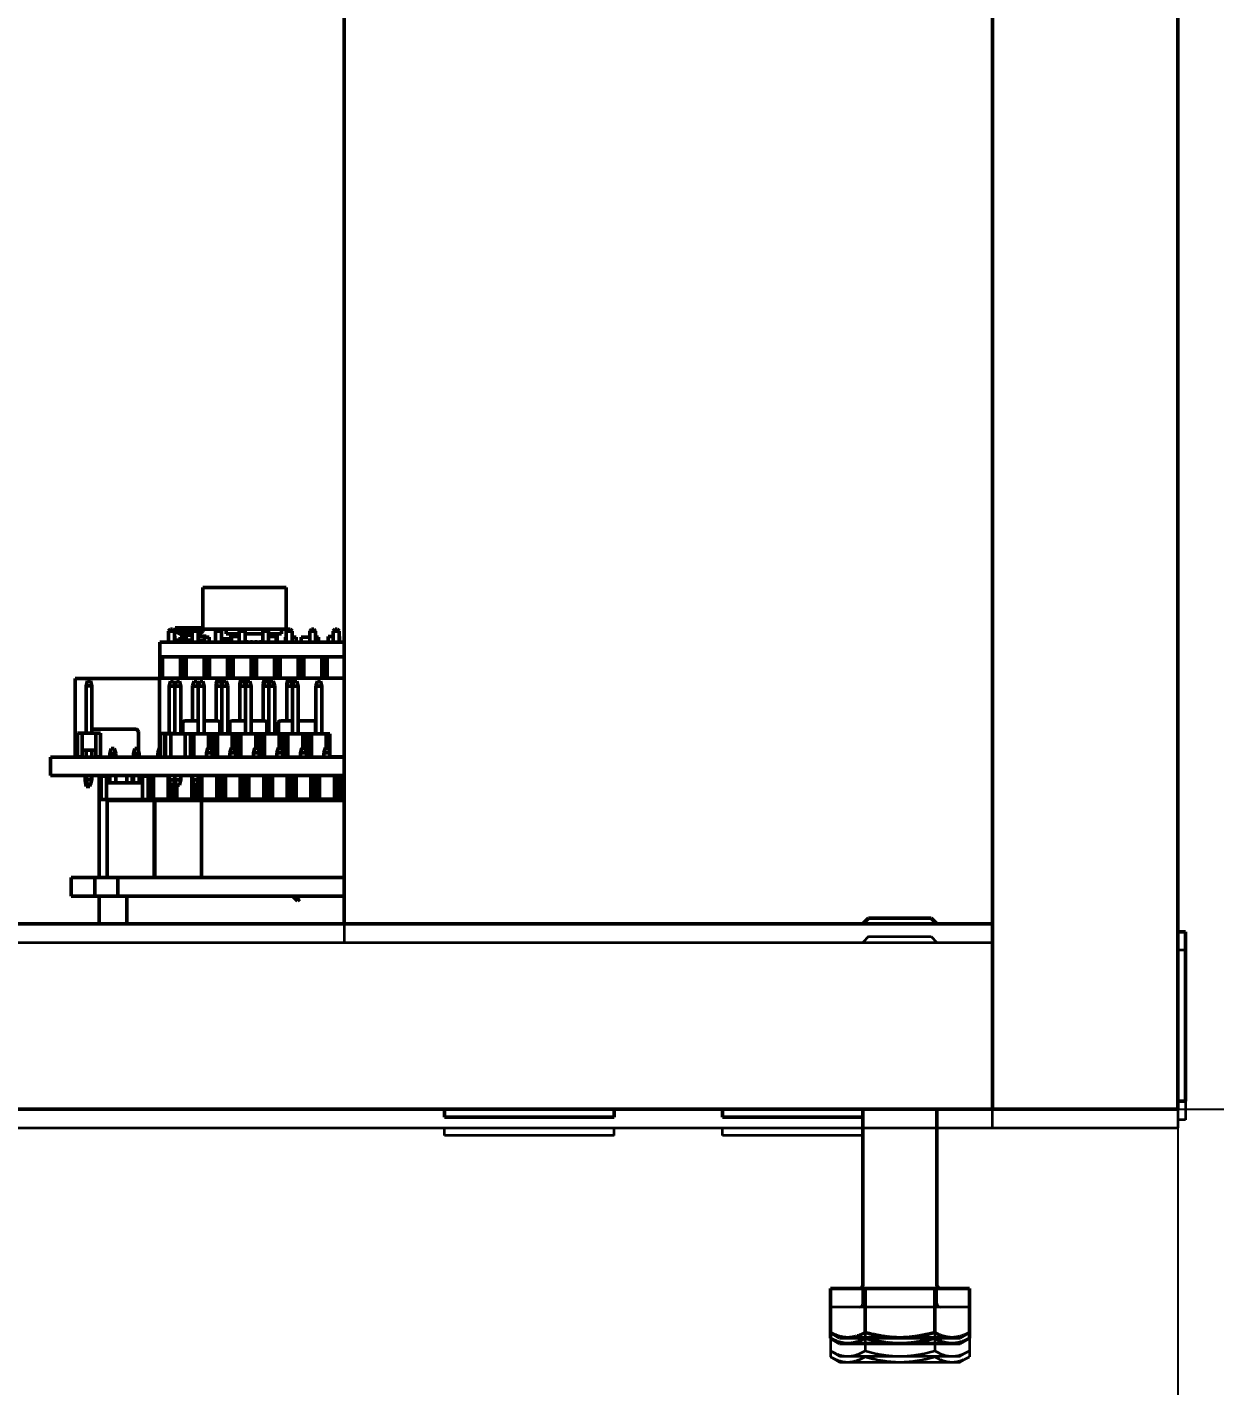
# Model space of a CAD drawing. Header units: millimetres. Extents: x -1328 to 2520, y -765 to 1782.
# Drawn here: x 737 to 865.2, y 1078.1 to 1224.7 of the extents above; entities that cross this region are included whole.
import ezdxf

# ---------------------------------------------------------------- set-up
doc = ezdxf.new("R2010")
doc.units = ezdxf.units.MM
doc.header["$LTSCALE"] = 6
for name, color, linetype, lineweight in [('Dimension (ISO)', 7, 'Continuous', 25), ('Reference (ISO)', 7, 'Continuous', 35), ('Visible (ISO)', 7, 'Continuous', 50)]:
    doc.layers.add(name, color=color, linetype=linetype, lineweight=lineweight)
doc.styles.add('Note Text (ISO)', font='tahoma.ttf')
doc.dimstyles.new('Default (ISO)', dxfattribs={"dimscale": 6, "dimtxt": 3.5, "dimasz": 2.5, "dimexe": 3.175, "dimexo": 0, "dimgap": 0.762, "dimtad": 1, "dimrnd": 1e-08, "dimzin": 0, "dimtxsty": 'Note Text (ISO)', "dimcen": 0.09, "dimdle": 10, "dimclrd": 256, "dimclre": 256, "dimclrt": 256, "dimazin": 0, "dimtfac": 1.001486, "dimtmove": 0, "dimatfit": 3, "dimfxl": 1, "dimtolj": 1, "dimtzin": 0, "dimlwd": -1, "dimlwe": -1, "dimarcsym": 0})

# ---------------------------------------------------------------- blocks, each defined once
blk = doc.blocks.new('*D16')
at = {"layer": 'Defpoints', "color": 0, "transparency": 16777216}
for p in [(401.18, 1107.94), (861.18, 1107.94), (861.18, 1040)]:
    blk.add_point(p, dxfattribs=at)
at = {"layer": 'Dimension (ISO)', "transparency": 16777216}
for p, q in [((401.18, 1107.94), (401.18, 1020.95)), ((861.18, 1107.94), (861.18, 1020.95)), ((416.18, 1040), (846.18, 1040))]:
    blk.add_line(p, q, dxfattribs=at)
for points in [[(416.18, 1042.5), (416.18, 1037.5), (401.18, 1040)], [(846.18, 1042.5), (846.18, 1037.5), (861.18, 1040)]]:
    blk.add_solid(points, dxfattribs=at)
at = {"layer": 'Dimension (ISO)', "transparency": 16777216, "insert": (608.4, 1066.43), "char_height": 21, "attachment_point": 1, "style": 'Note Text (ISO)'}
blk.add_mtext('\\A1;460', dxfattribs=at)
blk = doc.blocks.new('*D19')
at = {"layer": 'Defpoints', "color": 0, "transparency": 16777216}
for p in [(822.55, 1355.25), (921.61, 1355.25), (841.18, 1107.94)]:
    blk.add_point(p, dxfattribs=at)
at = {"layer": 'Dimension (ISO)', "transparency": 16777216}
for p, q in [((822.55, 1355.25), (940.66, 1355.25)), ((921.61, 1122.94), (921.61, 1340.25)), ((841.18, 1107.94), (940.66, 1107.94))]:
    blk.add_line(p, q, dxfattribs=at)
for points in [[(919.11, 1340.25), (924.11, 1340.25), (921.61, 1355.25)], [(919.11, 1122.94), (924.11, 1122.94), (921.61, 1107.94)]]:
    blk.add_solid(points, dxfattribs=at)
at = {"layer": 'Dimension (ISO)', "transparency": 16777216, "insert": (895.6, 1210.23), "char_height": 21, "attachment_point": 1, "rotation": 90, "style": 'Note Text (ISO)'}
blk.add_mtext('\\A1;247', dxfattribs=at)

msp = doc.modelspace()

# ---------------------------------------------------------------- linework, layer by layer
at = {"layer": 'Reference (ISO)'}
for p, q in [((841.18, 1125.94), (841.18, 1505.94)), ((861.18, 1505.94), (861.18, 1105.94)), ((771.18, 1465.94), (771.18, 1125.94)), ((827.81, 1126.57), (827.18, 1125.94)), ((827.81, 1126.57), (834.56, 1126.57)), ((834.56, 1126.57), (835.18, 1125.94)), ((421.18, 1125.94), (841.18, 1125.94)), ((841.18, 1105.94), (841.18, 1125.94)), ((862.03, 1125.09), (861.18, 1125.09)), ((862.03, 1125.09), (862.03, 1106.79)), ((421.18, 1105.94), (841.18, 1105.94)), ((782.03, 1105.09), (782.03, 1105.94)), ((800.33, 1105.09), (800.33, 1105.94)), ((812.03, 1105.09), (812.03, 1105.94)), ((827.18, 1086.97), (827.18, 1105.94)), ((835.18, 1086.97), (835.18, 1105.94)), ((841.18, 1105.94), (861.18, 1105.94)), ((862.03, 1106.79), (861.18, 1106.79)), ((800.33, 1105.09), (782.03, 1105.09)), ((827.18, 1105.09), (812.03, 1105.09)), ((827.43, 1086.57), (823.68, 1086.57)), ((823.68, 1086.57), (823.68, 1081.85)), ((834.94, 1086.57), (827.43, 1086.57)), ((827.43, 1086.57), (827.43, 1081.85)), ((838.69, 1086.57), (834.94, 1086.57)), ((834.94, 1086.57), (834.94, 1081.85)), ((838.69, 1086.57), (838.69, 1081.85)), ((824.68, 1081.27), (823.68, 1081.85)), ((823.68, 1081.85), (823.68, 1081.22)), ((824.68, 1080.64), (823.68, 1081.22)), ((824.68, 1081.27), (825.55, 1081.27)), ((825.55, 1081.27), (831.18, 1081.27)), ((827.43, 1081.27), (827.43, 1081.22)), ((831.18, 1081.27), (836.81, 1081.27)), ((834.94, 1081.27), (834.94, 1081.22)), ((836.81, 1081.27), (837.68, 1081.27)), ((837.68, 1081.27), (838.69, 1081.85)), ((837.68, 1080.64), (838.69, 1081.22)), ((838.69, 1081.85), (838.69, 1081.22)), ((824.68, 1080.64), (825.55, 1080.64)), ((825.55, 1080.64), (831.18, 1080.64)), ((831.18, 1080.64), (836.81, 1080.64)), ((836.81, 1080.64), (837.68, 1080.64))]:
    msp.add_line(p, q, dxfattribs=at)
for centre, start, end in [((826.78, 1086.97), 270, 0), ((835.58, 1086.97), 180, 270)]:
    msp.add_arc(centre, 0.4, start, end, dxfattribs=at)
for points, weights in [([(823.68, 1081.85), (824.68, 1081.27), (825.55, 1081.27)], [1.00355030969, 1.03979166106, 1]), ([(823.68, 1081.22), (824.68, 1080.64), (825.55, 1080.64)], [1.00355030969, 1.03979166106, 1]), ([(825.55, 1081.27), (826.42, 1081.27), (827.43, 1081.85)], [1, 1.03979481455, 1.00354456497]), ([(825.55, 1080.64), (826.42, 1080.64), (827.43, 1081.22)], [1, 1.03979481455, 1.00354456497]), ([(827.43, 1081.85), (829.44, 1081.27), (831.18, 1081.27)], [1.00354456497, 1.03979481455, 1]), ([(827.43, 1081.22), (829.44, 1080.64), (831.18, 1080.64)], [1.00354456497, 1.03979481455, 1]), ([(831.18, 1081.27), (832.92, 1081.27), (834.94, 1081.85)], [1, 1.03979481455, 1.00354456497]), ([(831.18, 1080.64), (832.92, 1080.64), (834.94, 1081.22)], [1, 1.03979481455, 1.00354456497]), ([(834.94, 1081.85), (835.94, 1081.27), (836.81, 1081.27)], [1.00354456497, 1.03979481455, 1]), ([(834.94, 1081.22), (835.94, 1080.64), (836.81, 1080.64)], [1.00354456497, 1.03979481455, 1]), ([(836.81, 1081.27), (837.68, 1081.27), (838.69, 1081.85)], [1, 1.03979166106, 1.00355030969]), ([(836.81, 1080.64), (837.68, 1080.64), (838.69, 1081.22)], [1, 1.03979166106, 1.00355030969])]:
    msp.add_rational_spline(points, weights, degree=2, dxfattribs=at)
at = {"layer": 'Visible (ISO)'}
for p, q in [((841.18, 1127.94), (841.18, 1507.94)), ((861.18, 1507.94), (861.18, 1107.94)), ((771.18, 1467.94), (771.18, 1127.94)), ((755.94, 1164.25), (764.94, 1164.25)), ((755.94, 1164.25), (755.94, 1159.75)), ((764.94, 1164.25), (764.94, 1159.75)), ((752.23, 1159.55), (752.43, 1159.75)), ((752.87, 1159.55), (752.23, 1159.55)), ((752.23, 1159.55), (752.23, 1158.35)), ((752.43, 1159.75), (752.67, 1159.75)), ((752.87, 1159.55), (752.67, 1159.75)), ((752.87, 1158.35), (752.87, 1159.55)), ((752.9, 1159), (752.87, 1159)), ((752.9, 1159), (752.9, 1158.55)), ((755.94, 1159.9), (752.95, 1159.9)), ((752.95, 1159.5), (752.95, 1159.9)), ((754.77, 1159.5), (752.95, 1159.5)), ((753.65, 1159.09), (752.95, 1159.5)), ((753.32, 1158.7), (754.32, 1158.7)), ((753.32, 1158.7), (753.32, 1158.35)), ((754.77, 1159.09), (753.65, 1159.09)), ((753.65, 1158.7), (753.65, 1159.09)), ((754.32, 1158.7), (754.32, 1158.35)), ((754.77, 1159.55), (754.97, 1159.75)), ((755.41, 1159.55), (754.77, 1159.55)), ((754.77, 1159.55), (754.77, 1158.35)), ((754.97, 1159.75), (755.21, 1159.75)), ((755.41, 1159.55), (755.21, 1159.75)), ((755.41, 1158.35), (755.41, 1159.55)), ((755.95, 1159.5), (755.41, 1159.5)), ((755.41, 1159.18), (755.95, 1159.5)), ((756.3, 1159), (755.41, 1159)), ((757.51, 1159.75), (755.94, 1159.75)), ((755.95, 1159.5), (755.95, 1159.75)), ((756.11, 1158.9), (756.61, 1158.9)), ((756.11, 1158.9), (756.11, 1158.35)), ((756.3, 1159), (756.3, 1158.9)), ((756.61, 1158.9), (756.61, 1158.35)), ((757.31, 1159.55), (757.51, 1159.75)), ((757.95, 1159.55), (757.31, 1159.55)), ((757.31, 1159.55), (757.31, 1158.35)), ((757.51, 1159.75), (757.75, 1159.75)), ((757.95, 1159.55), (757.75, 1159.75)), ((760.05, 1159.75), (757.75, 1159.75)), ((757.95, 1158.35), (757.95, 1159.55)), ((757.95, 1158.7), (758.89, 1158.7)), ((758.44, 1159.75), (758.44, 1159.25)), ((759.85, 1159.25), (758.44, 1159.25)), ((758.89, 1158.7), (758.89, 1158.35)), ((758.94, 1159.25), (758.94, 1158.4)), ((759.03, 1158.95), (759.03, 1158.35)), ((759.03, 1158.95), (759.85, 1158.95)), ((759.85, 1159.55), (760.05, 1159.75)), ((760.49, 1159.55), (759.85, 1159.55)), ((759.85, 1159.55), (759.85, 1158.35)), ((760.05, 1159.75), (760.29, 1159.75)), ((760.49, 1159.55), (760.29, 1159.75)), ((762.59, 1159.75), (760.29, 1159.75)), ((760.49, 1158.35), (760.49, 1159.55)), ((762.39, 1159.25), (760.49, 1159.25)), ((762.39, 1159.55), (762.59, 1159.75)), ((763.03, 1159.55), (762.39, 1159.55)), ((762.39, 1159.55), (762.39, 1158.35)), ((762.59, 1159.75), (762.83, 1159.75)), ((763.03, 1159.55), (762.83, 1159.75)), ((764.94, 1159.75), (762.83, 1159.75)), ((763.03, 1158.35), (763.03, 1159.55)), ((764.44, 1159.25), (763.03, 1159.25)), ((763.03, 1158.95), (763.84, 1158.95)), ((763.84, 1158.95), (763.84, 1158.35)), ((763.94, 1159.25), (763.94, 1158.4)), ((764.44, 1159.75), (764.44, 1159.25)), ((764.87, 1158.9), (764.93, 1158.9)), ((764.87, 1158.9), (764.87, 1158.35)), ((764.93, 1159.55), (765.13, 1159.75)), ((765.57, 1159.55), (764.93, 1159.55)), ((764.93, 1159.55), (764.93, 1158.35)), ((765.13, 1159.75), (765.37, 1159.75)), ((765.57, 1159.55), (765.37, 1159.75)), ((765.57, 1158.35), (765.57, 1159.55)), ((765.57, 1158.9), (766.01, 1158.9)), ((766.01, 1158.9), (766.01, 1158.35)), ((766.53, 1158.9), (767.47, 1158.9)), ((766.53, 1158.9), (766.53, 1158.35)), ((767.47, 1159.55), (767.67, 1159.75)), ((767.47, 1159.55), (767.47, 1158.35)), ((768.11, 1159.55), (767.47, 1159.55)), ((767.67, 1159.75), (767.91, 1159.75)), ((768.11, 1159.55), (767.91, 1159.75)), ((768.11, 1158.35), (768.11, 1159.55)), ((768.11, 1158.9), (768.41, 1158.9)), ((768.41, 1158.9), (768.41, 1158.35)), ((769.45, 1158.95), (769.45, 1158.35)), ((769.45, 1158.95), (770.01, 1158.95)), ((770.01, 1159.55), (770.21, 1159.75)), ((770.01, 1159.55), (770.01, 1158.35)), ((770.65, 1159.55), (770.01, 1159.55)), ((770.21, 1159.75), (770.45, 1159.75)), ((770.65, 1159.55), (770.45, 1159.75)), ((770.65, 1158.35), (770.65, 1159.55)), ((770.65, 1158.95), (770.7, 1158.95)), ((770.7, 1158.95), (770.7, 1158.35)), ((752.55, 1158.35), (751.28, 1158.35)), ((751.28, 1158.35), (751.28, 1156.75)), ((752.55, 1158.35), (770.33, 1158.35)), ((752.9, 1158.55), (753.32, 1158.55)), ((752.9, 1158.55), (752.9, 1158.35)), ((754.32, 1158.55), (754.77, 1158.55)), ((755.41, 1158.55), (755.95, 1158.55)), ((755.95, 1158.55), (755.95, 1158.35)), ((758.94, 1158.4), (758.94, 1158.35)), ((759.03, 1158.4), (758.94, 1158.4)), ((760.56, 1158.4), (760.56, 1158.35)), ((760.81, 1158.4), (760.56, 1158.4)), ((760.81, 1158.4), (760.81, 1158.35)), ((761.06, 1158.4), (761.06, 1158.35)), ((761.31, 1158.4), (761.06, 1158.4)), ((761.31, 1158.4), (761.31, 1158.35)), ((761.56, 1158.4), (761.56, 1158.35)), ((761.81, 1158.4), (761.56, 1158.4)), ((761.81, 1158.4), (761.81, 1158.35)), ((762.06, 1158.4), (762.06, 1158.35)), ((762.31, 1158.4), (762.06, 1158.4)), ((762.31, 1158.4), (762.31, 1158.35)), ((763.94, 1158.4), (763.84, 1158.4)), ((763.94, 1158.4), (763.94, 1158.35)), ((771.18, 1158.35), (770.33, 1158.35)), ((751.28, 1154.46), (751.28, 1156.75)), ((751.28, 1156.75), (751.58, 1156.75)), ((752.3, 1156.75), (751.58, 1156.75)), ((751.58, 1156.75), (751.58, 1154.46)), ((752.55, 1156.75), (752.3, 1156.75)), ((752.55, 1156.75), (770.33, 1156.75)), ((753.52, 1154.46), (753.52, 1156.75)), ((753.82, 1154.46), (753.82, 1156.75)), ((754.12, 1156.75), (754.12, 1154.46)), ((756.06, 1154.46), (756.06, 1156.75)), ((756.36, 1154.46), (756.36, 1156.75)), ((756.66, 1156.75), (756.66, 1154.46)), ((758.6, 1154.46), (758.6, 1156.75)), ((758.9, 1154.46), (758.9, 1156.75)), ((759.2, 1156.75), (759.2, 1154.46)), ((761.14, 1154.46), (761.14, 1156.75)), ((761.44, 1154.46), (761.44, 1156.75)), ((761.74, 1156.75), (761.74, 1154.46)), ((763.68, 1154.46), (763.68, 1156.75)), ((763.98, 1154.46), (763.98, 1156.75)), ((764.28, 1156.75), (764.28, 1154.46)), ((766.22, 1154.46), (766.22, 1156.75)), ((766.52, 1154.46), (766.52, 1156.75)), ((766.82, 1156.75), (766.82, 1154.46)), ((768.76, 1154.46), (768.76, 1156.75)), ((769.06, 1154.46), (769.06, 1156.75)), ((769.36, 1156.75), (769.36, 1154.46)), ((770.58, 1156.75), (770.33, 1156.75)), ((771.18, 1156.75), (770.58, 1156.75)), ((742.14, 1154.42), (751.26, 1154.42)), ((742.14, 1154.42), (742.14, 1145.94)), ((743.48, 1154.18), (743.32, 1153.63)), ((743.48, 1154.18), (743.8, 1154.18)), ((743.96, 1153.63), (743.8, 1154.18)), ((751.26, 1154.46), (771.18, 1154.46)), ((751.26, 1154.46), (751.26, 1145.96)), ((757.54, 1154.42), (757.38, 1153.87)), ((757.86, 1154.42), (757.54, 1154.42)), ((758.02, 1153.87), (757.86, 1154.42)), ((760.08, 1154.42), (759.92, 1153.87)), ((760.4, 1154.42), (760.08, 1154.42)), ((760.56, 1153.87), (760.4, 1154.42)), ((762.62, 1154.42), (762.46, 1153.87)), ((762.94, 1154.42), (762.62, 1154.42)), ((763.1, 1153.87), (762.94, 1154.42)), ((765.16, 1154.42), (765, 1153.87)), ((765.48, 1154.42), (765.16, 1154.42)), ((765.64, 1153.87), (765.48, 1154.42)), ((743.32, 1153.63), (743.96, 1153.63)), ((743.32, 1153.63), (743.32, 1148.52)), ((743.96, 1148.52), (743.96, 1153.63)), ((752.29, 1153.6), (752.45, 1154.14)), ((752.29, 1148.48), (752.29, 1153.6)), ((752.93, 1153.6), (752.29, 1153.6)), ((752.77, 1154.14), (752.45, 1154.14)), ((752.77, 1154.14), (752.93, 1153.6)), ((753.08, 1154.12), (752.92, 1153.58)), ((752.92, 1153.58), (753.56, 1153.58)), ((752.92, 1153.58), (752.92, 1148.46)), ((752.93, 1153.6), (752.93, 1153.58)), ((753.08, 1154.12), (753.4, 1154.12)), ((753.56, 1153.58), (753.4, 1154.12)), ((753.56, 1148.46), (753.56, 1153.58)), ((754.83, 1153.6), (754.99, 1154.14)), ((754.83, 1149.85), (754.83, 1153.6)), ((755.45, 1153.6), (754.83, 1153.6)), ((755.31, 1154.14), (754.99, 1154.14)), ((755.31, 1154.14), (755.46, 1153.62)), ((755.44, 1153.58), (755.6, 1154.12)), ((755.44, 1148.46), (755.44, 1153.58)), ((756.08, 1153.58), (755.44, 1153.58)), ((755.92, 1154.12), (755.6, 1154.12)), ((755.92, 1154.12), (756.08, 1153.58)), ((756.08, 1153.58), (756.08, 1148.46)), ((757.37, 1153.6), (757.53, 1154.14)), ((757.37, 1149.84), (757.37, 1153.6)), ((757.99, 1153.6), (757.37, 1153.6)), ((757.38, 1153.87), (757.38, 1153.65)), ((757.45, 1153.87), (757.38, 1153.87)), ((757.85, 1154.14), (757.53, 1154.14)), ((757.85, 1154.14), (758, 1153.62)), ((758.02, 1153.87), (757.93, 1153.87)), ((757.98, 1153.58), (758.14, 1154.12)), ((757.98, 1148.46), (757.98, 1153.58)), ((758.62, 1153.58), (757.98, 1153.58)), ((758.02, 1153.87), (758.02, 1153.71)), ((758.02, 1153.87), (758.02, 1153.87)), ((758.46, 1154.12), (758.14, 1154.12)), ((758.46, 1154.12), (758.62, 1153.58)), ((758.62, 1153.58), (758.62, 1148.46)), ((759.91, 1153.6), (760.07, 1154.14)), ((759.91, 1149.85), (759.91, 1153.6)), ((760.53, 1153.6), (759.91, 1153.6)), ((759.99, 1153.87), (759.92, 1153.87)), ((759.92, 1153.87), (759.92, 1153.65)), ((760.39, 1154.14), (760.07, 1154.14)), ((760.39, 1154.14), (760.54, 1153.62)), ((760.56, 1153.87), (760.47, 1153.87)), ((760.52, 1153.58), (760.68, 1154.12)), ((760.52, 1148.46), (760.52, 1153.58)), ((761.16, 1153.58), (760.52, 1153.58)), ((760.56, 1153.87), (760.56, 1153.71)), ((760.56, 1153.87), (760.56, 1153.87)), ((761, 1154.12), (760.68, 1154.12)), ((761, 1154.12), (761.16, 1153.58)), ((761.16, 1153.58), (761.16, 1148.46)), ((762.45, 1153.6), (762.61, 1154.14)), ((763.07, 1153.6), (762.45, 1153.6)), ((762.45, 1149.84), (762.45, 1153.6)), ((762.53, 1153.87), (762.46, 1153.87)), ((762.46, 1153.87), (762.46, 1153.65)), ((762.93, 1154.14), (762.61, 1154.14)), ((762.93, 1154.14), (763.08, 1153.62)), ((763.1, 1153.87), (763.01, 1153.87)), ((763.06, 1153.58), (763.22, 1154.12)), ((763.06, 1148.46), (763.06, 1153.58)), ((763.7, 1153.58), (763.06, 1153.58)), ((763.1, 1153.87), (763.1, 1153.71)), ((763.1, 1153.87), (763.1, 1153.87)), ((763.54, 1154.12), (763.22, 1154.12)), ((763.54, 1154.12), (763.7, 1153.58)), ((763.7, 1153.58), (763.7, 1148.46)), ((764.99, 1153.6), (765.15, 1154.14)), ((764.99, 1149.85), (764.99, 1153.6)), ((765.61, 1153.6), (764.99, 1153.6)), ((765.07, 1153.87), (765, 1153.87)), ((765, 1153.87), (765, 1153.65)), ((765.47, 1154.14), (765.15, 1154.14)), ((765.47, 1154.14), (765.62, 1153.62)), ((765.64, 1153.87), (765.55, 1153.87)), ((765.6, 1153.58), (765.76, 1154.12)), ((765.6, 1148.46), (765.6, 1153.58)), ((766.24, 1153.58), (765.6, 1153.58)), ((765.64, 1153.87), (765.64, 1153.71)), ((765.64, 1153.87), (765.64, 1153.87)), ((766.08, 1154.12), (765.76, 1154.12)), ((766.08, 1154.12), (766.24, 1153.58)), ((766.24, 1153.58), (766.24, 1148.46)), ((768.14, 1153.58), (768.3, 1154.12)), ((768.14, 1148.46), (768.14, 1153.58)), ((768.78, 1153.58), (768.14, 1153.58)), ((768.62, 1154.12), (768.3, 1154.12)), ((768.62, 1154.12), (768.78, 1153.58)), ((768.78, 1153.58), (768.78, 1148.46)), ((753.97, 1149.84), (755.44, 1149.84)), ((754.21, 1149.84), (753.97, 1149.84)), ((754.21, 1149.85), (754.21, 1149.84)), ((755.44, 1149.85), (754.21, 1149.85)), ((757.33, 1149.85), (756.08, 1149.85)), ((756.08, 1149.84), (757.57, 1149.84)), ((757.33, 1149.84), (757.33, 1149.85)), ((757.57, 1149.84), (757.33, 1149.84)), ((759.04, 1149.84), (760.52, 1149.84)), ((759.29, 1149.84), (759.04, 1149.84)), ((759.29, 1149.85), (759.29, 1149.84)), ((760.52, 1149.85), (759.29, 1149.85)), ((762.4, 1149.85), (761.16, 1149.85)), ((761.16, 1149.84), (762.64, 1149.84)), ((762.4, 1149.84), (762.4, 1149.85)), ((762.64, 1149.84), (762.4, 1149.84)), ((764.3, 1149.84), (765.6, 1149.84)), ((764.54, 1149.84), (764.3, 1149.84)), ((764.54, 1149.85), (764.54, 1149.84)), ((765.6, 1149.85), (764.54, 1149.85)), ((767.66, 1149.85), (766.24, 1149.85)), ((766.24, 1149.84), (767.9, 1149.84)), ((767.66, 1149.84), (767.66, 1149.85)), ((767.9, 1149.84), (767.66, 1149.84)), ((742.89, 1148.52), (742.39, 1148.52)), ((742.39, 1148.52), (742.39, 1145.98)), ((744.39, 1148.52), (742.89, 1148.52)), ((742.89, 1148.52), (742.89, 1146.68)), ((743.96, 1148.94), (748.68, 1148.94)), ((744.89, 1148.52), (744.39, 1148.52)), ((744.39, 1148.52), (744.39, 1146.68)), ((744.89, 1148.52), (744.89, 1145.98)), ((748.98, 1148.64), (748.98, 1146.66)), ((751.34, 1148.48), (751.81, 1148.48)), ((751.34, 1148.48), (751.34, 1146.64)), ((751.81, 1148.48), (752.92, 1148.48)), ((751.81, 1148.48), (751.81, 1145.94)), ((752.46, 1148.46), (751.89, 1148.46)), ((751.89, 1145.94), (751.89, 1148.46)), ((754.03, 1148.46), (752.46, 1148.46)), ((752.46, 1145.94), (752.46, 1148.46)), ((753.56, 1148.48), (753.77, 1148.48)), ((753.77, 1149.64), (753.77, 1148.46)), ((754.59, 1148.46), (754.03, 1148.46)), ((754.03, 1145.94), (754.03, 1148.46)), ((754.59, 1148.46), (754.96, 1148.46)), ((754.59, 1145.94), (754.59, 1148.46)), ((754.96, 1148.46), (754.96, 1145.94)), ((754.96, 1148.46), (756.56, 1148.46)), ((756.56, 1148.46), (756.56, 1146.94)), ((756.56, 1148.46), (756.93, 1148.46)), ((756.93, 1148.46), (756.93, 1146.62)), ((757.13, 1148.46), (756.93, 1148.46)), ((757.5, 1148.46), (757.13, 1148.46)), ((757.13, 1148.46), (757.13, 1146.62)), ((757.5, 1148.46), (757.5, 1145.94)), ((759.1, 1148.46), (757.5, 1148.46)), ((757.77, 1149.64), (757.77, 1148.46)), ((757.98, 1148.48), (757.77, 1148.48)), ((758.84, 1148.48), (758.62, 1148.48)), ((758.84, 1149.64), (758.84, 1148.46)), ((759.1, 1148.46), (759.1, 1146.94)), ((759.47, 1148.46), (759.1, 1148.46)), ((759.47, 1148.46), (759.47, 1146.62)), ((759.67, 1148.46), (759.47, 1148.46)), ((760.04, 1148.46), (759.67, 1148.46)), ((759.67, 1148.46), (759.67, 1146.62)), ((760.04, 1148.46), (760.04, 1145.94)), ((761.64, 1148.46), (760.04, 1148.46)), ((761.64, 1148.46), (761.64, 1146.94)), ((762.01, 1148.46), (761.64, 1148.46)), ((762.01, 1148.46), (762.01, 1146.62)), ((762.21, 1148.46), (762.01, 1148.46)), ((762.58, 1148.46), (762.21, 1148.46)), ((762.21, 1148.46), (762.21, 1146.62)), ((762.58, 1148.46), (762.58, 1145.94)), ((764.18, 1148.46), (762.58, 1148.46)), ((762.84, 1149.64), (762.84, 1148.46)), ((763.06, 1148.48), (762.84, 1148.48)), ((763.94, 1148.48), (763.7, 1148.48)), ((764.1, 1148.48), (763.94, 1148.48)), ((763.94, 1148.48), (763.94, 1148.46)), ((764.1, 1149.64), (764.1, 1148.46)), ((764.18, 1148.46), (764.18, 1146.94)), ((764.55, 1148.46), (764.18, 1148.46)), ((764.55, 1148.46), (764.55, 1146.62)), ((764.75, 1148.46), (764.55, 1148.46)), ((765.12, 1148.46), (764.75, 1148.46)), ((764.75, 1148.46), (764.75, 1146.62)), ((765.12, 1148.46), (765.12, 1145.94)), ((766.72, 1148.46), (765.12, 1148.46)), ((766.72, 1148.46), (766.72, 1146.94)), ((767.09, 1148.46), (766.72, 1148.46)), ((767.09, 1148.46), (767.09, 1146.62)), ((767.29, 1148.46), (767.09, 1148.46)), ((767.66, 1148.46), (767.29, 1148.46)), ((767.29, 1148.46), (767.29, 1146.62)), ((767.66, 1148.46), (767.66, 1145.94)), ((769.26, 1148.46), (767.66, 1148.46)), ((768.1, 1149.64), (768.1, 1148.46)), ((769.26, 1148.46), (769.26, 1146.94)), ((769.63, 1148.46), (769.26, 1148.46)), ((769.63, 1148.46), (769.63, 1146.62)), ((745.89, 1146.33), (746.05, 1146.88)), ((746.37, 1146.88), (746.05, 1146.88)), ((746.37, 1146.88), (746.53, 1146.33)), ((748.43, 1146.33), (748.59, 1146.88)), ((748.91, 1146.88), (748.59, 1146.88)), ((748.91, 1146.88), (749.07, 1146.33)), ((751.08, 1146.4), (751.24, 1146.94)), ((751.24, 1146.94), (751.26, 1146.94)), ((756.31, 1146.4), (756.47, 1146.94)), ((756.47, 1146.94), (756.79, 1146.94)), ((756.79, 1146.94), (756.95, 1146.4)), ((758.85, 1146.4), (759.01, 1146.94)), ((759.01, 1146.94), (759.33, 1146.94)), ((759.33, 1146.94), (759.49, 1146.4)), ((761.39, 1146.4), (761.55, 1146.94)), ((761.55, 1146.94), (761.87, 1146.94)), ((761.87, 1146.94), (762.03, 1146.4)), ((763.93, 1146.4), (764.09, 1146.94)), ((764.09, 1146.94), (764.41, 1146.94)), ((764.41, 1146.94), (764.57, 1146.4)), ((766.47, 1146.4), (766.63, 1146.94)), ((766.63, 1146.94), (766.95, 1146.94)), ((766.95, 1146.94), (767.11, 1146.4)), ((769.01, 1146.4), (769.17, 1146.94)), ((769.17, 1146.94), (769.49, 1146.94)), ((769.49, 1146.94), (769.65, 1146.4)), ((739.48, 1145.94), (771.18, 1145.94)), ((739.48, 1143.94), (739.48, 1145.94)), ((742.89, 1145.98), (742.39, 1145.98)), ((744.39, 1146.68), (742.89, 1146.68)), ((742.89, 1146.68), (742.89, 1145.98)), ((743.32, 1146.68), (743.32, 1145.94)), ((743.96, 1145.94), (743.96, 1146.68)), ((744.39, 1145.98), (744.39, 1146.68)), ((744.89, 1145.98), (744.39, 1145.98)), ((746.53, 1146.33), (745.89, 1146.33)), ((745.89, 1145.94), (745.89, 1146.33)), ((746.53, 1146.33), (746.53, 1145.94)), ((748.43, 1145.94), (748.43, 1146.33)), ((749.07, 1146.33), (748.43, 1146.33)), ((749.07, 1146.33), (749.07, 1145.94)), ((751.08, 1145.94), (751.08, 1146.4)), ((751.08, 1146.4), (751.26, 1146.4)), ((751.26, 1145.96), (751.34, 1145.96)), ((751.28, 1145.96), (751.28, 1145.94)), ((751.34, 1146.64), (751.34, 1145.94)), ((756.31, 1145.94), (756.31, 1146.4)), ((756.31, 1146.4), (756.95, 1146.4)), ((756.93, 1146.46), (756.93, 1146.62)), ((757.13, 1146.62), (756.93, 1146.62)), ((757.07, 1146.58), (756.93, 1146.58)), ((756.95, 1146.4), (756.95, 1145.94)), ((757.13, 1146.58), (757.07, 1146.58)), ((757.07, 1146.58), (757.07, 1145.94)), ((757.13, 1145.94), (757.13, 1146.62)), ((758.85, 1146.4), (759.49, 1146.4)), ((758.85, 1145.94), (758.85, 1146.4)), ((759.47, 1146.62), (759.47, 1146.46)), ((759.67, 1146.62), (759.47, 1146.62)), ((759.54, 1146.58), (759.47, 1146.58)), ((759.49, 1146.4), (759.49, 1145.94)), ((759.67, 1146.58), (759.54, 1146.58)), ((759.54, 1146.58), (759.54, 1145.94)), ((759.67, 1145.94), (759.67, 1146.62)), ((761.39, 1146.4), (762.03, 1146.4)), ((761.39, 1145.94), (761.39, 1146.4)), ((762.01, 1146.62), (762.01, 1146.46)), ((762.21, 1146.62), (762.01, 1146.62)), ((762.15, 1146.58), (762.01, 1146.58)), ((762.03, 1146.4), (762.03, 1145.94)), ((762.21, 1146.58), (762.15, 1146.58)), ((762.15, 1146.58), (762.15, 1145.94)), ((762.21, 1145.94), (762.21, 1146.62)), ((763.93, 1146.4), (764.57, 1146.4)), ((763.93, 1145.94), (763.93, 1146.4)), ((764.55, 1146.62), (764.55, 1146.46)), ((764.75, 1146.62), (764.55, 1146.62)), ((764.75, 1146.58), (764.55, 1146.58)), ((764.57, 1146.4), (764.57, 1145.94)), ((764.75, 1145.94), (764.75, 1146.62)), ((766.47, 1146.4), (767.11, 1146.4)), ((766.47, 1145.94), (766.47, 1146.4)), ((767.09, 1146.62), (767.09, 1146.46)), ((767.29, 1146.62), (767.09, 1146.62)), ((767.29, 1146.58), (767.09, 1146.58)), ((767.11, 1146.4), (767.11, 1145.94)), ((767.29, 1145.94), (767.29, 1146.62)), ((769.01, 1146.4), (769.65, 1146.4)), ((769.01, 1145.94), (769.01, 1146.4)), ((769.63, 1146.62), (769.63, 1146.46)), ((769.65, 1146.4), (769.65, 1145.94)), ((769.65, 1145.96), (771.18, 1145.96)), ((769.95, 1145.96), (769.95, 1145.94)), ((770.12, 1145.94), (770.12, 1145.96)), ((770.76, 1145.94), (770.76, 1145.96)), ((771.18, 1143.94), (739.48, 1143.94)), ((743.22, 1143.42), (743.22, 1143.94)), ((743.32, 1143.94), (743.32, 1143.52)), ((743.96, 1143.52), (743.96, 1143.94)), ((744.73, 1143.94), (744.73, 1132.94)), ((745.89, 1143.18), (745.89, 1143.94)), ((746.53, 1143.94), (746.53, 1143.18)), ((747.73, 1143.94), (747.73, 1143.18)), ((748.3, 1143.42), (748.3, 1143.94)), ((748.43, 1143.18), (748.43, 1143.94)), ((749.07, 1143.94), (749.07, 1143.18)), ((750.23, 1143.24), (750.23, 1143.94)), ((750.6, 1141.4), (750.6, 1143.94)), ((752.2, 1141.4), (752.2, 1143.94)), ((752.29, 1143.49), (752.29, 1143.94)), ((752.92, 1143.94), (752.92, 1143.47)), ((753.56, 1143.47), (753.56, 1143.94)), ((754.74, 1141.4), (754.74, 1143.94)), ((754.83, 1143.49), (754.83, 1143.94)), ((755.44, 1143.47), (755.44, 1143.94)), ((755.46, 1143.24), (755.46, 1143.94)), ((755.83, 1141.4), (755.83, 1143.94)), ((757.43, 1141.4), (757.43, 1143.94)), ((757.8, 1143.94), (757.8, 1143.24)), ((757.98, 1143.47), (757.98, 1143.94)), ((758, 1143.24), (758, 1143.94)), ((758.37, 1141.4), (758.37, 1143.94)), ((759.97, 1141.4), (759.97, 1143.94)), ((760.34, 1143.94), (760.34, 1143.24)), ((760.52, 1143.47), (760.52, 1143.94)), ((760.54, 1143.24), (760.54, 1143.94)), ((760.91, 1141.4), (760.91, 1143.94)), ((762.51, 1141.4), (762.51, 1143.94)), ((762.88, 1143.94), (762.88, 1143.24)), ((763.06, 1143.47), (763.06, 1143.94)), ((763.08, 1143.24), (763.08, 1143.94)), ((763.45, 1141.4), (763.45, 1143.94)), ((765.05, 1141.4), (765.05, 1143.94)), ((765.42, 1143.94), (765.42, 1143.24)), ((765.6, 1143.47), (765.6, 1143.94)), ((765.62, 1143.24), (765.62, 1143.94)), ((765.99, 1141.4), (765.99, 1143.94)), ((767.59, 1141.4), (767.59, 1143.94)), ((767.96, 1143.94), (767.96, 1143.24)), ((768.14, 1143.47), (768.14, 1143.94)), ((768.16, 1143.24), (768.16, 1143.94)), ((768.53, 1141.4), (768.53, 1143.94)), ((770.13, 1141.4), (770.13, 1143.94)), ((770.5, 1143.94), (770.5, 1143.24)), ((770.7, 1143.24), (770.7, 1143.94)), ((771.07, 1141.4), (771.07, 1143.94)), ((743.22, 1143.42), (743.34, 1142.77)), ((743.32, 1143.52), (743.48, 1142.98)), ((743.32, 1143.52), (743.96, 1143.52)), ((743.74, 1142.77), (743.34, 1142.77)), ((743.48, 1142.98), (743.8, 1142.98)), ((743.74, 1142.77), (743.77, 1142.98)), ((743.8, 1142.98), (743.96, 1143.52)), ((745.54, 1143.88), (744.94, 1143.88)), ((744.94, 1141.38), (744.94, 1143.88)), ((745.54, 1141.38), (745.54, 1143.88)), ((745.59, 1143.88), (745.54, 1143.88)), ((745.59, 1143.18), (745.59, 1143.88)), ((749.37, 1143.18), (745.59, 1143.18)), ((748.3, 1143.42), (748.34, 1143.18)), ((749.37, 1143.88), (749.37, 1143.18)), ((749.42, 1143.88), (749.37, 1143.88)), ((750.02, 1143.88), (749.42, 1143.88)), ((749.42, 1141.38), (749.42, 1143.88)), ((750.02, 1141.38), (750.02, 1143.88)), ((750.23, 1141.4), (750.23, 1143.24)), ((752.92, 1143.49), (752.29, 1143.49)), ((752.45, 1142.94), (752.29, 1143.49)), ((752.41, 1143.05), (752.46, 1142.81)), ((752.77, 1142.94), (752.45, 1142.94)), ((752.86, 1142.81), (752.46, 1142.81)), ((752.57, 1141.4), (752.57, 1142.81)), ((752.92, 1143.48), (752.77, 1142.94)), ((752.77, 1141.4), (752.77, 1142.81)), ((752.86, 1142.81), (752.96, 1143.35)), ((752.88, 1142.81), (752.86, 1142.81)), ((752.88, 1142.81), (752.97, 1143.31)), ((752.92, 1143.47), (753.56, 1143.47)), ((752.92, 1143.47), (753.08, 1142.92)), ((753.08, 1142.92), (753.4, 1142.92)), ((753.14, 1141.4), (753.14, 1142.92)), ((753.4, 1142.92), (753.56, 1143.47)), ((755.44, 1143.49), (754.83, 1143.49)), ((754.99, 1142.94), (754.83, 1143.49)), ((754.95, 1143.05), (755, 1142.81)), ((755.31, 1142.94), (754.99, 1142.94)), ((755.4, 1142.81), (755, 1142.81)), ((755.11, 1141.4), (755.11, 1142.81)), ((755.45, 1143.44), (755.31, 1142.94)), ((755.31, 1141.4), (755.31, 1142.81)), ((755.4, 1142.81), (755.46, 1143.15)), ((755.42, 1142.81), (755.4, 1142.81)), ((755.42, 1142.81), (755.46, 1143.06)), ((755.46, 1143.41), (755.44, 1143.47)), ((755.46, 1143.47), (755.44, 1143.47)), ((755.46, 1141.4), (755.46, 1143.24)), ((757.98, 1143.49), (757.8, 1143.49)), ((757.8, 1143.24), (758, 1143.24)), ((757.8, 1141.4), (757.8, 1143.24)), ((757.99, 1143.44), (757.93, 1143.24)), ((757.96, 1143.24), (758, 1143.41)), ((758, 1143.41), (757.98, 1143.47)), ((758, 1143.47), (757.98, 1143.47)), ((758, 1141.4), (758, 1143.24)), ((760.52, 1143.49), (760.34, 1143.49)), ((760.34, 1141.4), (760.34, 1143.24)), ((760.34, 1143.24), (760.54, 1143.24)), ((760.53, 1143.44), (760.47, 1143.24)), ((760.5, 1143.24), (760.54, 1143.41)), ((760.54, 1143.41), (760.52, 1143.47)), ((760.54, 1143.47), (760.52, 1143.47)), ((760.54, 1141.4), (760.54, 1143.24)), ((763.06, 1143.49), (762.88, 1143.49)), ((762.88, 1143.24), (763.08, 1143.24)), ((762.88, 1141.4), (762.88, 1143.24)), ((763.07, 1143.44), (763.01, 1143.24)), ((763.04, 1143.24), (763.08, 1143.41)), ((763.08, 1143.47), (763.06, 1143.47)), ((763.08, 1143.41), (763.06, 1143.47)), ((763.08, 1141.4), (763.08, 1143.24)), ((765.6, 1143.49), (765.42, 1143.49)), ((765.42, 1143.24), (765.62, 1143.24)), ((765.42, 1141.4), (765.42, 1143.24)), ((765.61, 1143.44), (765.55, 1143.24)), ((765.58, 1143.24), (765.62, 1143.41)), ((765.62, 1143.41), (765.6, 1143.47)), ((765.62, 1143.47), (765.6, 1143.47)), ((765.62, 1141.4), (765.62, 1143.24)), ((767.96, 1143.24), (768.16, 1143.24)), ((767.96, 1141.4), (767.96, 1143.24)), ((768.16, 1143.47), (768.14, 1143.47)), ((768.16, 1143.41), (768.14, 1143.47)), ((768.16, 1141.4), (768.16, 1143.24)), ((770.5, 1143.24), (770.7, 1143.24)), ((770.5, 1141.4), (770.5, 1143.24)), ((770.7, 1141.4), (770.7, 1143.24)), ((745.54, 1141.38), (744.94, 1141.38)), ((749.42, 1141.38), (745.54, 1141.38)), ((745.59, 1141.24), (745.59, 1132.94)), ((745.59, 1141.24), (750.67, 1141.24)), ((745.89, 1141.24), (745.89, 1141.38)), ((746.53, 1141.38), (746.53, 1141.24)), ((747.73, 1141.38), (747.73, 1141.24)), ((748.43, 1141.24), (748.43, 1141.38)), ((749.07, 1141.38), (749.07, 1141.24)), ((750.02, 1141.38), (749.42, 1141.38)), ((750.23, 1141.4), (750.6, 1141.4)), ((750.6, 1141.4), (752.2, 1141.4)), ((750.67, 1141.24), (750.67, 1132.94)), ((750.74, 1141.24), (755.78, 1141.24)), ((750.74, 1141.24), (750.74, 1132.94)), ((751.08, 1141.24), (751.08, 1141.4)), ((751.72, 1141.4), (751.72, 1141.24)), ((752.2, 1141.4), (752.57, 1141.4)), ((752.57, 1141.4), (752.77, 1141.4)), ((752.77, 1141.4), (753.14, 1141.4)), ((753.14, 1141.4), (754.74, 1141.4)), ((753.62, 1141.24), (753.62, 1141.4)), ((754.26, 1141.4), (754.26, 1141.24)), ((754.74, 1141.4), (755.11, 1141.4)), ((755.11, 1141.4), (755.31, 1141.4)), ((755.31, 1141.4), (755.46, 1141.4)), ((755.46, 1141.4), (755.83, 1141.4)), ((755.78, 1141.24), (771.18, 1141.24)), ((755.78, 1141.24), (755.78, 1132.94)), ((755.83, 1141.4), (757.43, 1141.4)), ((756.16, 1141.24), (756.16, 1141.4)), ((756.31, 1141.24), (756.31, 1141.4)), ((756.95, 1141.4), (756.95, 1141.24)), ((757.43, 1141.4), (757.8, 1141.4)), ((757.8, 1141.4), (758, 1141.4)), ((758, 1141.4), (758.37, 1141.4)), ((758.37, 1141.4), (759.97, 1141.4)), ((758.7, 1141.24), (758.7, 1141.4)), ((758.85, 1141.24), (758.85, 1141.4)), ((759.49, 1141.4), (759.49, 1141.24)), ((759.97, 1141.4), (760.34, 1141.4)), ((760.34, 1141.4), (760.54, 1141.4)), ((760.54, 1141.4), (760.91, 1141.4)), ((760.91, 1141.4), (762.51, 1141.4)), ((761.24, 1141.24), (761.24, 1141.4)), ((761.39, 1141.24), (761.39, 1141.4)), ((762.03, 1141.4), (762.03, 1141.24)), ((762.51, 1141.4), (762.88, 1141.4)), ((762.88, 1141.4), (763.08, 1141.4)), ((763.08, 1141.4), (763.45, 1141.4)), ((763.45, 1141.4), (765.05, 1141.4)), ((763.78, 1141.24), (763.78, 1141.4)), ((763.93, 1141.24), (763.93, 1141.4)), ((764.57, 1141.4), (764.57, 1141.24)), ((765.05, 1141.4), (765.42, 1141.4)), ((765.42, 1141.4), (765.62, 1141.4)), ((765.62, 1141.4), (765.99, 1141.4)), ((765.99, 1141.4), (767.59, 1141.4)), ((766.32, 1141.24), (766.32, 1141.4)), ((766.47, 1141.24), (766.47, 1141.4)), ((767.11, 1141.4), (767.11, 1141.24)), ((767.59, 1141.4), (767.96, 1141.4)), ((767.96, 1141.4), (768.16, 1141.4)), ((768.16, 1141.4), (768.53, 1141.4)), ((768.53, 1141.4), (770.13, 1141.4)), ((768.86, 1141.24), (768.86, 1141.4)), ((769.01, 1141.24), (769.01, 1141.4)), ((769.65, 1141.4), (769.65, 1141.24)), ((770.13, 1141.4), (770.5, 1141.4)), ((770.5, 1141.4), (770.7, 1141.4)), ((770.7, 1141.4), (771.07, 1141.4)), ((771.07, 1141.4), (771.18, 1141.4)), ((741.73, 1132.94), (744.27, 1132.94)), ((741.73, 1130.94), (741.73, 1132.94)), ((744.27, 1132.94), (746.77, 1132.94)), ((744.27, 1130.94), (744.27, 1132.94)), ((746.77, 1132.94), (771.18, 1132.94)), ((746.77, 1130.94), (746.77, 1132.94)), ((744.27, 1130.94), (741.73, 1130.94)), ((746.77, 1130.94), (744.27, 1130.94)), ((744.73, 1130.94), (744.73, 1127.94)), ((771.18, 1130.94), (746.77, 1130.94)), ((747.73, 1130.94), (747.73, 1127.94)), ((766.15, 1130.44), (765.65, 1130.94)), ((766.07, 1130.94), (766.36, 1130.65)), ((766.36, 1130.65), (766.15, 1130.44)), ((421.18, 1127.94), (841.18, 1127.94)), ((827.81, 1128.57), (827.18, 1127.94)), ((827.81, 1128.57), (834.56, 1128.57)), ((834.56, 1128.57), (835.18, 1127.94)), ((841.18, 1107.94), (841.18, 1127.94)), ((862.03, 1127.09), (861.18, 1127.09)), ((862.03, 1127.09), (862.03, 1108.79)), ((862.03, 1108.79), (861.18, 1108.79)), ((421.18, 1107.94), (841.18, 1107.94)), ((782.03, 1107.09), (782.03, 1107.94)), ((800.33, 1107.09), (800.33, 1107.94)), ((812.03, 1107.09), (812.03, 1107.94)), ((827.18, 1088.97), (827.18, 1107.94)), ((835.18, 1088.97), (835.18, 1107.94)), ((841.18, 1107.94), (861.18, 1107.94)), ((800.33, 1107.09), (782.03, 1107.09)), ((827.18, 1107.09), (812.03, 1107.09)), ((827.43, 1088.57), (823.68, 1088.57)), ((823.68, 1088.57), (823.68, 1083.85)), ((834.94, 1088.57), (827.43, 1088.57)), ((827.43, 1088.57), (827.43, 1083.85)), ((838.69, 1088.57), (834.94, 1088.57)), ((834.94, 1088.57), (834.94, 1083.85)), ((838.69, 1088.57), (838.69, 1083.85)), ((824.68, 1083.27), (823.68, 1083.85)), ((823.68, 1083.85), (823.68, 1083.22)), ((837.68, 1083.27), (838.69, 1083.85)), ((838.69, 1083.85), (838.69, 1083.22)), ((824.68, 1082.64), (823.68, 1083.22)), ((824.68, 1083.27), (825.55, 1083.27)), ((824.68, 1082.64), (825.55, 1082.64)), ((825.55, 1083.27), (831.18, 1083.27)), ((825.55, 1082.64), (831.18, 1082.64)), ((827.43, 1083.27), (827.43, 1083.22)), ((831.18, 1083.27), (836.81, 1083.27)), ((831.18, 1082.64), (836.81, 1082.64)), ((834.94, 1083.27), (834.94, 1083.22)), ((836.81, 1083.27), (837.68, 1083.27)), ((836.81, 1082.64), (837.68, 1082.64)), ((837.68, 1082.64), (838.69, 1083.22))]:
    msp.add_line(p, q, dxfattribs=at)
for centre, radius, start, end in [((753.97, 1149.64), 0.2, 90, 180), ((757.57, 1149.64), 0.2, 0, 90), ((759.04, 1149.64), 0.2, 90, 180), ((762.64, 1149.64), 0.2, 0, 90), ((764.3, 1149.64), 0.2, 90, 180), ((767.9, 1149.64), 0.2, 0, 90), ((748.68, 1148.64), 0.3, 0, 90), ((826.78, 1088.97), 0.4, 270, 0), ((835.58, 1088.97), 0.4, 180, 270)]:
    msp.add_arc(centre, radius, start, end, dxfattribs=at)
for points, weights in [([(823.68, 1083.85), (824.68, 1083.27), (825.55, 1083.27)], [1.00355030969, 1.03979166106, 1]), ([(825.55, 1083.27), (826.42, 1083.27), (827.43, 1083.85)], [1, 1.03979481455, 1.00354456497]), ([(827.43, 1083.85), (829.44, 1083.27), (831.18, 1083.27)], [1.00354456497, 1.03979481455, 1]), ([(831.18, 1083.27), (832.92, 1083.27), (834.94, 1083.85)], [1, 1.03979481455, 1.00354456497]), ([(834.94, 1083.85), (835.94, 1083.27), (836.81, 1083.27)], [1.00354456497, 1.03979481455, 1]), ([(836.81, 1083.27), (837.68, 1083.27), (838.69, 1083.85)], [1, 1.03979166106, 1.00355030969]), ([(823.68, 1083.22), (824.68, 1082.64), (825.55, 1082.64)], [1.00355030969, 1.03979166106, 1]), ([(825.55, 1082.64), (826.42, 1082.64), (827.43, 1083.22)], [1, 1.03979481455, 1.00354456497]), ([(827.43, 1083.22), (829.44, 1082.64), (831.18, 1082.64)], [1.00354456497, 1.03979481455, 1]), ([(831.18, 1082.64), (832.92, 1082.64), (834.94, 1083.22)], [1, 1.03979481455, 1.00354456497]), ([(834.94, 1083.22), (835.94, 1082.64), (836.81, 1082.64)], [1.00354456497, 1.03979481455, 1]), ([(836.81, 1082.64), (837.68, 1082.64), (838.69, 1083.22)], [1, 1.03979166106, 1.00355030969])]:
    msp.add_rational_spline(points, weights, degree=2, dxfattribs=at)

# ---------------------------------------------------------------- dimensions: what is measured, and where the dimension line sits
at = {"layer": 'Dimension (ISO)'}
dim = msp.add_linear_dim(base=(921.61, 1355.25), p1=(841.18, 1107.94), p2=(822.55, 1355.25), angle=270, dimstyle='Default (ISO)', override={"dimgap": 0.762, "dimdec": 0, "dimtol": 0, "dimlim": 0, "dimtp": 0, "dimtm": 0, "dimtdec": 2, "dimtofl": 0, "dimatfit": 1}, dxfattribs=at)
dim.commit()
dim.dimension.update_dxf_attribs({"geometry": '*D19', "text_midpoint": (921.61, 1232.59), "dimtype": 160})
dim = msp.add_linear_dim(base=(861.18, 1040), p1=(401.18, 1107.94), p2=(861.18, 1107.94), dimstyle='Default (ISO)', override={"dimgap": 0.762, "dimdec": 0, "dimtol": 0, "dimlim": 0, "dimtp": 0, "dimtm": 0, "dimtdec": 2, "dimtofl": 0, "dimatfit": 1}, dxfattribs=at)
dim.commit()
dim.dimension.update_dxf_attribs({"geometry": '*D16', "text_midpoint": (631.18, 1040), "dimtype": 160})

doc.saveas('drawing.dxf')
